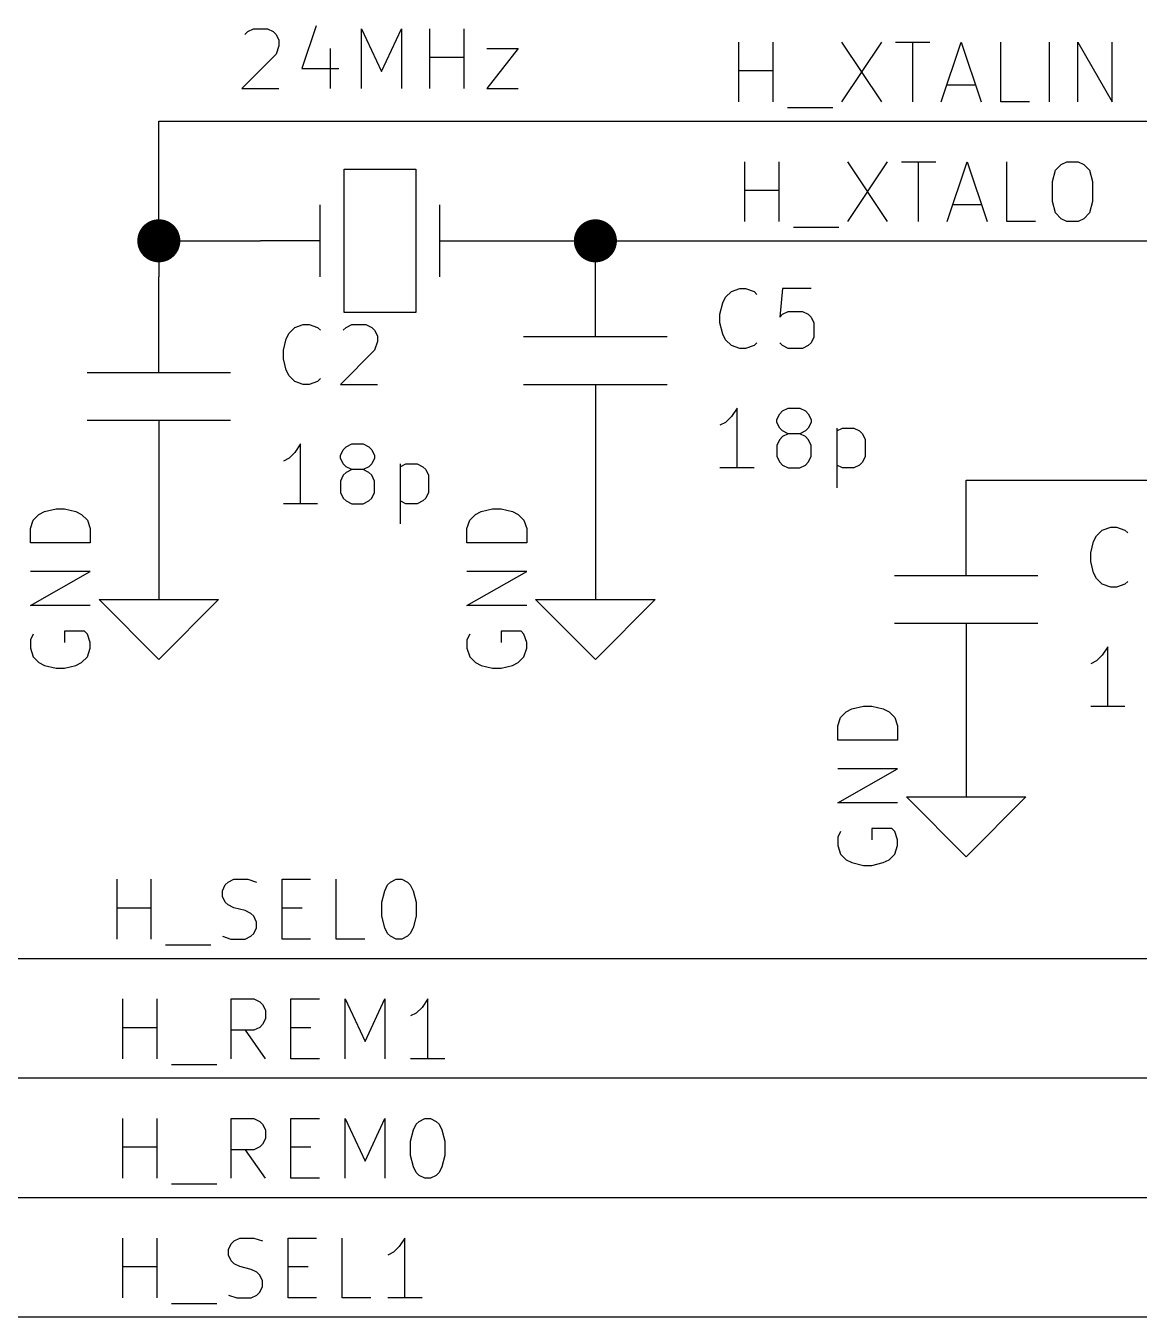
# Model space of a CAD drawing. Extents: x 0.4 to 16.1, y -11.3 to -0.4.
# Drawn here: x 1.489 to 2.42, y -4.37 to -3.29 of the extents above; entities that cross this region are included whole.
import ezdxf

# ---------------------------------------------------------------- set-up
doc = ezdxf.new("R2010")
doc.units = 0
doc.header["$MEASUREMENT"] = 0
for name, color, linetype in [('BLACK', 7, 'CONTINUOUS'), ('CYAN2', 4, 'CONTINUOUS'), ('GREEN2', 3, 'CONTINUOUS'), ('RED2', 1, 'CONTINUOUS')]:
    doc.layers.add(name, color=color, linetype=linetype)

msp = doc.modelspace()

# ---------------------------------------------------------------- linework, layer by layer
at = {"layer": 'BLACK', "linetype": 'CONTINUOUS'}
for p, q in [((2.08503, -3.35387), (2.08503, -3.30387)), ((2.1136, -3.35387), (2.1136, -3.30387)), ((2.17074, -3.30387), (2.20407, -3.35387)), ((2.20407, -3.30387), (2.17074, -3.35387)), ((2.21598, -3.30387), (2.24455, -3.30387)), ((2.23027, -3.35387), (2.23027, -3.30387)), ((2.25407, -3.35387), (2.27074, -3.30387)), ((2.27074, -3.30387), (2.28741, -3.35387)), ((2.30407, -3.35387), (2.30407, -3.30387)), ((2.34455, -3.35387), (2.34455, -3.30387)), ((2.36836, -3.35387), (2.36836, -3.30387)), ((2.36836, -3.30387), (2.39693, -3.35387)), ((2.39693, -3.35387), (2.39693, -3.30387)), ((2.08503, -3.32767), (2.1136, -3.32767)), ((2.25884, -3.33958), (2.28265, -3.33958)), ((2.32789, -3.35387), (2.30407, -3.35387)), ((2.1255, -3.35863), (2.1636, -3.35863)), ((2.09003, -3.45387), (2.09003, -3.40387)), ((2.1186, -3.45387), (2.1186, -3.40387)), ((2.17574, -3.40387), (2.20907, -3.45387)), ((2.20907, -3.40387), (2.17574, -3.45387)), ((2.22098, -3.40387), (2.24955, -3.40387)), ((2.23527, -3.45387), (2.23527, -3.40387)), ((2.25907, -3.45387), (2.27574, -3.40387)), ((2.27574, -3.40387), (2.29241, -3.45387)), ((2.30907, -3.45387), (2.30907, -3.40387)), ((2.34717, -3.42053), (2.34955, -3.41101)), ((2.34955, -3.41101), (2.35431, -3.40625)), ((2.35431, -3.40625), (2.35907, -3.40387)), ((2.35907, -3.40387), (2.3686, -3.40387)), ((2.3686, -3.40387), (2.37336, -3.40625)), ((2.37336, -3.40625), (2.37813, -3.41101)), ((2.37813, -3.41101), (2.3805, -3.42053)), ((2.34717, -3.4372), (2.34717, -3.42053)), ((2.3805, -3.42053), (2.3805, -3.4372)), ((2.09003, -3.42767), (2.1186, -3.42767)), ((2.26384, -3.43958), (2.28765, -3.43958)), ((2.34955, -3.44672), (2.34717, -3.4372)), ((2.3805, -3.4372), (2.37813, -3.44672)), ((2.33289, -3.45387), (2.30907, -3.45387)), ((2.35431, -3.45148), (2.34955, -3.44672)), ((2.35907, -3.45387), (2.35431, -3.45148)), ((2.3686, -3.45387), (2.35907, -3.45387)), ((2.37336, -3.45148), (2.3686, -3.45387)), ((2.37813, -3.44672), (2.37336, -3.45148)), ((2.1305, -3.45863), (2.1686, -3.45863)), ((1.56503, -4.05387), (1.56503, -4.00387)), ((1.5936, -4.05387), (1.5936, -4.00387)), ((1.65789, -4.00625), (1.66265, -4.00387)), ((1.66265, -4.00387), (1.67455, -4.00387)), ((1.67455, -4.00387), (1.6817, -4.00625)), ((1.70313, -4.05387), (1.70313, -4.00387)), ((1.70313, -4.00387), (1.72693, -4.00387)), ((1.74836, -4.05387), (1.74836, -4.00387)), ((1.7936, -4.00625), (1.79836, -4.00387)), ((1.79836, -4.00387), (1.80313, -4.00387)), ((1.80313, -4.00387), (1.80789, -4.00625)), ((1.65313, -4.01339), (1.6555, -4.00863)), ((1.65313, -4.01815), (1.65313, -4.01339)), ((1.6555, -4.00863), (1.65789, -4.00625)), ((1.78646, -4.02291), (1.78884, -4.01339)), ((1.78884, -4.01339), (1.79122, -4.00863)), ((1.79122, -4.00863), (1.7936, -4.00625)), ((1.80789, -4.00625), (1.81027, -4.00863)), ((1.81027, -4.00863), (1.81265, -4.01339)), ((1.81265, -4.01339), (1.81503, -4.02291)), ((1.6555, -4.02291), (1.65313, -4.01815)), ((1.65789, -4.0253), (1.6555, -4.02291)), ((1.66265, -4.02767), (1.65789, -4.0253)), ((1.78646, -4.03482), (1.78646, -4.02291)), ((1.81503, -4.02291), (1.81503, -4.03482)), ((1.56503, -4.02767), (1.5936, -4.02767)), ((1.67217, -4.03006), (1.66265, -4.02767)), ((1.67693, -4.03244), (1.67217, -4.03006)), ((1.67931, -4.03482), (1.67693, -4.03244)), ((1.6817, -4.03958), (1.67931, -4.03482)), ((1.70313, -4.02767), (1.71979, -4.02767)), ((1.78884, -4.04434), (1.78646, -4.03482)), ((1.81503, -4.03482), (1.81265, -4.04434)), ((1.67693, -4.05148), (1.67931, -4.0491)), ((1.67931, -4.0491), (1.6817, -4.04434)), ((1.6817, -4.04434), (1.6817, -4.03958)), ((1.79122, -4.0491), (1.78884, -4.04434)), ((1.7936, -4.05148), (1.79122, -4.0491)), ((1.81027, -4.0491), (1.80789, -4.05148)), ((1.81265, -4.04434), (1.81027, -4.0491)), ((1.6055, -4.05863), (1.6436, -4.05863)), ((1.65313, -4.05148), (1.66027, -4.05387)), ((1.66027, -4.05387), (1.67217, -4.05387)), ((1.67217, -4.05387), (1.67693, -4.05148)), ((1.72693, -4.05387), (1.70313, -4.05387)), ((1.77217, -4.05387), (1.74836, -4.05387)), ((1.79836, -4.05387), (1.7936, -4.05148)), ((1.80313, -4.05387), (1.79836, -4.05387)), ((1.80789, -4.05148), (1.80313, -4.05387)), ((1.57003, -4.15387), (1.57003, -4.10387)), ((1.5986, -4.15387), (1.5986, -4.10387)), ((1.6605, -4.15387), (1.6605, -4.10387)), ((1.6605, -4.10387), (1.67955, -4.10387)), ((1.67955, -4.10387), (1.68431, -4.10625)), ((1.68431, -4.10625), (1.6867, -4.10863)), ((1.6867, -4.10863), (1.68907, -4.11339)), ((1.68907, -4.11339), (1.68907, -4.12053)), ((1.7105, -4.15387), (1.7105, -4.10387)), ((1.7105, -4.10387), (1.73431, -4.10387)), ((1.75574, -4.15387), (1.75574, -4.10387)), ((1.75574, -4.10387), (1.77241, -4.13958)), ((1.77241, -4.13958), (1.78907, -4.10387)), ((1.78907, -4.10387), (1.78907, -4.15387)), ((1.82003, -4.11101), (1.81527, -4.11577)), ((1.82479, -4.10387), (1.82003, -4.11101)), ((1.82479, -4.15387), (1.82479, -4.10387)), ((1.68907, -4.12053), (1.6867, -4.1253)), ((1.81527, -4.11577), (1.8105, -4.11815)), ((1.57003, -4.12767), (1.5986, -4.12767)), ((1.67955, -4.13006), (1.6605, -4.13006)), ((1.68907, -4.15387), (1.67241, -4.13006)), ((1.68431, -4.12767), (1.67955, -4.13006)), ((1.6867, -4.1253), (1.68431, -4.12767)), ((1.7105, -4.12767), (1.72717, -4.12767)), ((1.73431, -4.15387), (1.7105, -4.15387)), ((1.83907, -4.15387), (1.8105, -4.15387)), ((1.6105, -4.15863), (1.6486, -4.15863)), ((1.57003, -4.25387), (1.57003, -4.20387)), ((1.5986, -4.25387), (1.5986, -4.20387)), ((1.6605, -4.25387), (1.6605, -4.20387)), ((1.6605, -4.20387), (1.67955, -4.20387)), ((1.67955, -4.20387), (1.68431, -4.20625)), ((1.68431, -4.20625), (1.6867, -4.20863)), ((1.6867, -4.20863), (1.68907, -4.21339)), ((1.7105, -4.25387), (1.7105, -4.20387)), ((1.7105, -4.20387), (1.73431, -4.20387)), ((1.75574, -4.25387), (1.75574, -4.20387)), ((1.75574, -4.20387), (1.77241, -4.23958)), ((1.77241, -4.23958), (1.78907, -4.20387)), ((1.78907, -4.20387), (1.78907, -4.25387)), ((1.81289, -4.21339), (1.81527, -4.20863)), ((1.81527, -4.20863), (1.81765, -4.20625)), ((1.81765, -4.20625), (1.82241, -4.20387)), ((1.82241, -4.20387), (1.82717, -4.20387)), ((1.82717, -4.20387), (1.83193, -4.20625)), ((1.83193, -4.20625), (1.83431, -4.20863)), ((1.83431, -4.20863), (1.8367, -4.21339)), ((1.68907, -4.22053), (1.6867, -4.2253)), ((1.68907, -4.21339), (1.68907, -4.22053)), ((1.8105, -4.22291), (1.81289, -4.21339)), ((1.8367, -4.21339), (1.83907, -4.22291)), ((1.57003, -4.22767), (1.5986, -4.22767)), ((1.67955, -4.23006), (1.6605, -4.23006)), ((1.68907, -4.25387), (1.67241, -4.23006)), ((1.68431, -4.22767), (1.67955, -4.23006)), ((1.6867, -4.2253), (1.68431, -4.22767)), ((1.7105, -4.22767), (1.72717, -4.22767)), ((1.8105, -4.23482), (1.8105, -4.22291)), ((1.83907, -4.22291), (1.83907, -4.23482)), ((1.81289, -4.24434), (1.8105, -4.23482)), ((1.83907, -4.23482), (1.8367, -4.24434)), ((1.73431, -4.25387), (1.7105, -4.25387)), ((1.81527, -4.2491), (1.81289, -4.24434)), ((1.81765, -4.25148), (1.81527, -4.2491)), ((1.82241, -4.25387), (1.81765, -4.25148)), ((1.82717, -4.25387), (1.82241, -4.25387)), ((1.83193, -4.25148), (1.82717, -4.25387)), ((1.83431, -4.2491), (1.83193, -4.25148)), ((1.8367, -4.24434), (1.83431, -4.2491)), ((1.6105, -4.25863), (1.6486, -4.25863)), ((1.57003, -4.35387), (1.57003, -4.30387)), ((1.5986, -4.35387), (1.5986, -4.30387)), ((1.6605, -4.30863), (1.66289, -4.30625)), ((1.66289, -4.30625), (1.66765, -4.30387)), ((1.66765, -4.30387), (1.67955, -4.30387)), ((1.67955, -4.30387), (1.6867, -4.30625)), ((1.70813, -4.35387), (1.70813, -4.30387)), ((1.70813, -4.30387), (1.73193, -4.30387)), ((1.75336, -4.35387), (1.75336, -4.30387)), ((1.80574, -4.30387), (1.80098, -4.31101)), ((1.80574, -4.35387), (1.80574, -4.30387)), ((1.65813, -4.31339), (1.6605, -4.30863)), ((1.65813, -4.31815), (1.65813, -4.31339)), ((1.6605, -4.32291), (1.65813, -4.31815)), ((1.79622, -4.31577), (1.79146, -4.31815)), ((1.80098, -4.31101), (1.79622, -4.31577)), ((1.57003, -4.32767), (1.5986, -4.32767)), ((1.66289, -4.3253), (1.6605, -4.32291)), ((1.66765, -4.32767), (1.66289, -4.3253)), ((1.67717, -4.33006), (1.66765, -4.32767)), ((1.70813, -4.32767), (1.72479, -4.32767)), ((1.68193, -4.33244), (1.67717, -4.33006)), ((1.68431, -4.33482), (1.68193, -4.33244)), ((1.6867, -4.33958), (1.68431, -4.33482)), ((1.6867, -4.34434), (1.6867, -4.33958)), ((1.68193, -4.35148), (1.68431, -4.3491)), ((1.68431, -4.3491), (1.6867, -4.34434)), ((1.6105, -4.35863), (1.6486, -4.35863)), ((1.65813, -4.35148), (1.66527, -4.35387)), ((1.66527, -4.35387), (1.67717, -4.35387)), ((1.67717, -4.35387), (1.68193, -4.35148)), ((1.73193, -4.35387), (1.70813, -4.35387)), ((1.77717, -4.35387), (1.75336, -4.35387)), ((1.82003, -4.35387), (1.79146, -4.35387))]:
    msp.add_line(p, q, dxfattribs=at)
at = {"layer": 'CYAN2', "linetype": 'CONTINUOUS'}
for p, q in [((1.67428, -3.295), (1.67905, -3.29261)), ((1.67905, -3.29261), (1.69095, -3.29261)), ((1.69095, -3.29261), (1.69571, -3.295)), ((1.73143, -3.29023), (1.71952, -3.32594)), ((1.76952, -3.34261), (1.76952, -3.29261)), ((1.76952, -3.29261), (1.78619, -3.32833)), ((1.78619, -3.32833), (1.80285, -3.29261)), ((1.80285, -3.29261), (1.80285, -3.34261)), ((1.82667, -3.34261), (1.82667, -3.29261)), ((1.85524, -3.34261), (1.85524, -3.29261)), ((1.6719, -3.29737), (1.67428, -3.295)), ((1.69571, -3.295), (1.69809, -3.29737)), ((1.69809, -3.29737), (1.70047, -3.30214)), ((1.70047, -3.30214), (1.70047, -3.3069)), ((1.69809, -3.31404), (1.66952, -3.34261)), ((1.70047, -3.3069), (1.69809, -3.31404)), ((1.74333, -3.30928), (1.74333, -3.34261)), ((1.87428, -3.30928), (1.90047, -3.30928)), ((1.90047, -3.30928), (1.87428, -3.34261)), ((1.82667, -3.31642), (1.85524, -3.31642)), ((1.71952, -3.32594), (1.75047, -3.32594)), ((1.66952, -3.34261), (1.70047, -3.34261)), ((1.87428, -3.34261), (1.90047, -3.34261)), ((2.07153, -3.52191), (2.07391, -3.51714)), ((2.07391, -3.51714), (2.07867, -3.51238)), ((2.07867, -3.51238), (2.08581, -3.51)), ((2.08581, -3.51), (2.09057, -3.51)), ((2.09057, -3.51), (2.09772, -3.51238)), ((2.09772, -3.51238), (2.1001, -3.51476)), ((2.12153, -3.51), (2.11915, -3.53381)), ((2.14533, -3.51), (2.12153, -3.51)), ((2.06915, -3.53143), (2.07153, -3.52191)), ((2.12153, -3.53143), (2.12629, -3.52905)), ((2.12629, -3.52905), (2.13819, -3.52905)), ((2.13819, -3.52905), (2.14296, -3.53143)), ((1.71367, -3.54238), (1.72081, -3.54)), ((1.72081, -3.54), (1.72557, -3.54)), ((1.72557, -3.54), (1.73272, -3.54238)), ((1.75653, -3.54238), (1.76129, -3.54)), ((1.76129, -3.54), (1.77319, -3.54)), ((1.77319, -3.54), (1.77796, -3.54238)), ((2.06915, -3.53857), (2.06915, -3.53143)), ((2.07153, -3.54809), (2.06915, -3.53857)), ((2.11915, -3.53381), (2.12153, -3.53143)), ((2.14296, -3.53143), (2.14533, -3.53381)), ((2.14533, -3.53381), (2.14772, -3.53857)), ((2.14772, -3.53857), (2.14772, -3.55048)), ((1.70415, -3.56143), (1.70653, -3.55191)), ((1.70653, -3.55191), (1.70891, -3.54714)), ((1.70891, -3.54714), (1.71367, -3.54238)), ((1.73272, -3.54238), (1.7351, -3.54476)), ((1.75415, -3.54476), (1.75653, -3.54238)), ((1.77796, -3.54238), (1.78033, -3.54476)), ((1.78033, -3.54476), (1.78272, -3.54952)), ((1.78272, -3.54952), (1.78272, -3.55428)), ((2.07391, -3.55285), (2.07153, -3.54809)), ((2.14772, -3.55048), (2.14533, -3.55524)), ((1.70415, -3.56857), (1.70415, -3.56143)), ((1.78033, -3.56143), (1.75176, -3.59)), ((1.78272, -3.55428), (1.78033, -3.56143)), ((2.07867, -3.55762), (2.07391, -3.55285)), ((2.08581, -3.56), (2.07867, -3.55762)), ((2.09057, -3.56), (2.08581, -3.56)), ((2.09772, -3.55762), (2.09057, -3.56)), ((2.1001, -3.55524), (2.09772, -3.55762)), ((2.12153, -3.55762), (2.11915, -3.55524)), ((2.12629, -3.56), (2.12153, -3.55762)), ((2.13819, -3.56), (2.12629, -3.56)), ((2.14296, -3.55762), (2.13819, -3.56)), ((2.14533, -3.55524), (2.14296, -3.55762)), ((1.70653, -3.57809), (1.70415, -3.56857)), ((1.70891, -3.58285), (1.70653, -3.57809)), ((1.71367, -3.58762), (1.70891, -3.58285)), ((1.72081, -3.59), (1.71367, -3.58762)), ((1.72557, -3.59), (1.72081, -3.59)), ((1.73272, -3.58762), (1.72557, -3.59)), ((1.7351, -3.58524), (1.73272, -3.58762)), ((1.75176, -3.59), (1.78272, -3.59)), ((2.07867, -3.61702), (2.07391, -3.62178)), ((2.08343, -3.60988), (2.07867, -3.61702)), ((2.08343, -3.65988), (2.08343, -3.60988)), ((2.11676, -3.6194), (2.11915, -3.61464)), ((2.11915, -3.61464), (2.12153, -3.61226)), ((2.12153, -3.61226), (2.12629, -3.60988)), ((2.12629, -3.60988), (2.13581, -3.60988)), ((2.13581, -3.60988), (2.14057, -3.61226)), ((2.14057, -3.61226), (2.14296, -3.61464)), ((2.14296, -3.61464), (2.14533, -3.6194)), ((2.07391, -3.62178), (2.06915, -3.62416)), ((2.11676, -3.62178), (2.11676, -3.6194)), ((2.11915, -3.62654), (2.11676, -3.62178)), ((2.12153, -3.62893), (2.11915, -3.62654)), ((2.14296, -3.62654), (2.14057, -3.62893)), ((2.14533, -3.62178), (2.14296, -3.62654)), ((2.14533, -3.6194), (2.14533, -3.62178)), ((2.16676, -3.62654), (2.16676, -3.67654)), ((2.16676, -3.62893), (2.17153, -3.62654)), ((2.17153, -3.62654), (2.18105, -3.62654)), ((2.18105, -3.62654), (2.18581, -3.62893)), ((2.11915, -3.63607), (2.11676, -3.64083)), ((2.12153, -3.63369), (2.11915, -3.63607)), ((2.12629, -3.63131), (2.12153, -3.62893)), ((2.12629, -3.63131), (2.12153, -3.63369)), ((2.13581, -3.63131), (2.12629, -3.63131)), ((2.14057, -3.62893), (2.13581, -3.63131)), ((2.14057, -3.63369), (2.13581, -3.63131)), ((2.14296, -3.63607), (2.14057, -3.63369)), ((2.14533, -3.64083), (2.14296, -3.63607)), ((2.18581, -3.62893), (2.18819, -3.63131)), ((2.18819, -3.63131), (2.19057, -3.63607)), ((2.19057, -3.63607), (2.19057, -3.65035)), ((1.71367, -3.64702), (1.70891, -3.65178)), ((1.71843, -3.63988), (1.71367, -3.64702)), ((1.71843, -3.68988), (1.71843, -3.63988)), ((1.75176, -3.6494), (1.75415, -3.64464)), ((1.75176, -3.65178), (1.75176, -3.6494)), ((1.75415, -3.64464), (1.75653, -3.64226)), ((1.75653, -3.64226), (1.76129, -3.63988)), ((1.76129, -3.63988), (1.77081, -3.63988)), ((1.77081, -3.63988), (1.77557, -3.64226)), ((1.77557, -3.64226), (1.77796, -3.64464)), ((1.77796, -3.64464), (1.78033, -3.6494)), ((1.78033, -3.6494), (1.78033, -3.65178)), ((2.11676, -3.64083), (2.11676, -3.65035)), ((2.14533, -3.65035), (2.14533, -3.64083)), ((1.70891, -3.65178), (1.70415, -3.65416)), ((1.75415, -3.65654), (1.75176, -3.65178)), ((1.75653, -3.65893), (1.75415, -3.65654)), ((1.76129, -3.66131), (1.75653, -3.65893)), ((1.77557, -3.65893), (1.77081, -3.66131)), ((1.77796, -3.65654), (1.77557, -3.65893)), ((1.78033, -3.65178), (1.77796, -3.65654)), ((1.80176, -3.65654), (1.80176, -3.70654)), ((1.80176, -3.65893), (1.80653, -3.65654)), ((1.80653, -3.65654), (1.81605, -3.65654)), ((1.81605, -3.65654), (1.82081, -3.65893)), ((1.82081, -3.65893), (1.82319, -3.66131)), ((2.09772, -3.65988), (2.06915, -3.65988)), ((2.11676, -3.65035), (2.11915, -3.65511)), ((2.11915, -3.65511), (2.12153, -3.6575)), ((2.12153, -3.6575), (2.12629, -3.65988)), ((2.12629, -3.65988), (2.13581, -3.65988)), ((2.13581, -3.65988), (2.14057, -3.6575)), ((2.14057, -3.6575), (2.14296, -3.65511)), ((2.14296, -3.65511), (2.14533, -3.65035)), ((2.17153, -3.65988), (2.16676, -3.6575)), ((2.18105, -3.65988), (2.17153, -3.65988)), ((2.18581, -3.6575), (2.18105, -3.65988)), ((2.18819, -3.65511), (2.18581, -3.6575)), ((2.19057, -3.65035), (2.18819, -3.65511)), ((1.75415, -3.66607), (1.75176, -3.67083)), ((1.75176, -3.67083), (1.75176, -3.68035)), ((1.75653, -3.66369), (1.75415, -3.66607)), ((1.76129, -3.66131), (1.75653, -3.66369)), ((1.77081, -3.66131), (1.76129, -3.66131)), ((1.77557, -3.66369), (1.77081, -3.66131)), ((1.77796, -3.66607), (1.77557, -3.66369)), ((1.78033, -3.67083), (1.77796, -3.66607)), ((1.78033, -3.68035), (1.78033, -3.67083)), ((1.82319, -3.66131), (1.82557, -3.66607)), ((1.82557, -3.66607), (1.82557, -3.68035)), ((1.75176, -3.68035), (1.75415, -3.68511)), ((1.77796, -3.68511), (1.78033, -3.68035)), ((1.82557, -3.68035), (1.82319, -3.68511)), ((1.73272, -3.68988), (1.70415, -3.68988)), ((1.75415, -3.68511), (1.75653, -3.6875)), ((1.75653, -3.6875), (1.76129, -3.68988)), ((1.76129, -3.68988), (1.77081, -3.68988)), ((1.77081, -3.68988), (1.77557, -3.6875)), ((1.77557, -3.6875), (1.77796, -3.68511)), ((1.80653, -3.68988), (1.80176, -3.6875)), ((1.81605, -3.68988), (1.80653, -3.68988)), ((1.82081, -3.6875), (1.81605, -3.68988)), ((1.82319, -3.68511), (1.82081, -3.6875)), ((1.49261, -3.71068), (1.495, -3.70354)), ((1.495, -3.70354), (1.49976, -3.69878)), ((1.49976, -3.69878), (1.50452, -3.69639)), ((1.50452, -3.69639), (1.51404, -3.69401)), ((1.51404, -3.69401), (1.52119, -3.69401)), ((1.52119, -3.69401), (1.53071, -3.69639)), ((1.53071, -3.69639), (1.53547, -3.69878)), ((1.53547, -3.69878), (1.54023, -3.70354)), ((1.54023, -3.70354), (1.54261, -3.71068)), ((1.85761, -3.71068), (1.86, -3.70354)), ((1.86, -3.70354), (1.86476, -3.69878)), ((1.86476, -3.69878), (1.86952, -3.69639)), ((1.86952, -3.69639), (1.87904, -3.69401)), ((1.87904, -3.69401), (1.88619, -3.69401)), ((1.88619, -3.69401), (1.89571, -3.69639)), ((1.89571, -3.69639), (1.90047, -3.69878)), ((1.90047, -3.69878), (1.90523, -3.70354)), ((1.90523, -3.70354), (1.90761, -3.71068)), ((1.49261, -3.72258), (1.49261, -3.71068)), ((1.54261, -3.71068), (1.54261, -3.72258)), ((1.85761, -3.72258), (1.85761, -3.71068)), ((1.90761, -3.71068), (1.90761, -3.72258)), ((2.38391, -3.71665), (2.38867, -3.71189)), ((2.38867, -3.71189), (2.39581, -3.7095)), ((2.39581, -3.7095), (2.40057, -3.7095)), ((2.40057, -3.7095), (2.40772, -3.71189)), ((2.40772, -3.71189), (2.4101, -3.71426)), ((1.54261, -3.72258), (1.49261, -3.72258)), ((1.90761, -3.72258), (1.85761, -3.72258)), ((2.37915, -3.73093), (2.38153, -3.72141)), ((2.38153, -3.72141), (2.38391, -3.71665)), ((2.37915, -3.73807), (2.37915, -3.73093)), ((1.49261, -3.77496), (1.54261, -3.74639)), ((1.54261, -3.74639), (1.49261, -3.74639)), ((1.85761, -3.77496), (1.90761, -3.74639)), ((1.90761, -3.74639), (1.85761, -3.74639)), ((2.38153, -3.7476), (2.37915, -3.73807)), ((2.38391, -3.75236), (2.38153, -3.7476)), ((2.38867, -3.75712), (2.38391, -3.75236)), ((2.39581, -3.7595), (2.38867, -3.75712)), ((2.40772, -3.75712), (2.40057, -3.7595)), ((2.4101, -3.75474), (2.40772, -3.75712)), ((2.40057, -3.7595), (2.39581, -3.7595)), ((1.54261, -3.77496), (1.49261, -3.77496)), ((1.90761, -3.77496), (1.85761, -3.77496)), ((1.495, -3.79878), (1.49261, -3.80354)), ((1.53785, -3.79639), (1.52119, -3.79639)), ((1.52119, -3.79639), (1.52119, -3.80592)), ((1.54023, -3.79878), (1.53785, -3.79639)), ((1.54261, -3.80592), (1.54023, -3.79878)), ((1.86, -3.79878), (1.85761, -3.80354)), ((1.90285, -3.79639), (1.88619, -3.79639)), ((1.88619, -3.79639), (1.88619, -3.80592)), ((1.90523, -3.79878), (1.90285, -3.79639)), ((1.90761, -3.80592), (1.90523, -3.79878)), ((1.49261, -3.80354), (1.49261, -3.81068)), ((1.49261, -3.81068), (1.495, -3.81782)), ((1.54023, -3.81782), (1.54261, -3.81068)), ((1.54261, -3.81068), (1.54261, -3.80592)), ((1.85761, -3.80354), (1.85761, -3.81068)), ((1.85761, -3.81068), (1.86, -3.81782)), ((1.90523, -3.81782), (1.90761, -3.81068)), ((1.90761, -3.81068), (1.90761, -3.80592)), ((2.39343, -3.80938), (2.38867, -3.81652)), ((2.39343, -3.85938), (2.39343, -3.80938)), ((1.495, -3.81782), (1.49976, -3.82258)), ((1.53547, -3.82258), (1.54023, -3.81782)), ((1.86, -3.81782), (1.86476, -3.82258)), ((1.90047, -3.82258), (1.90523, -3.81782)), ((2.38391, -3.82129), (2.37915, -3.82367)), ((2.38867, -3.81652), (2.38391, -3.82129)), ((1.49976, -3.82258), (1.50452, -3.82496)), ((1.50452, -3.82496), (1.51404, -3.82735)), ((1.51404, -3.82735), (1.52119, -3.82735)), ((1.52119, -3.82735), (1.53071, -3.82496)), ((1.53071, -3.82496), (1.53547, -3.82258)), ((1.86476, -3.82258), (1.86952, -3.82496)), ((1.86952, -3.82496), (1.87904, -3.82735)), ((1.87904, -3.82735), (1.88619, -3.82735)), ((1.88619, -3.82735), (1.89571, -3.82496)), ((1.89571, -3.82496), (1.90047, -3.82258)), ((2.17, -3.86854), (2.17476, -3.86378)), ((2.17476, -3.86378), (2.17952, -3.86139)), ((2.17952, -3.86139), (2.18904, -3.85901)), ((2.18904, -3.85901), (2.19619, -3.85901)), ((2.19619, -3.85901), (2.20571, -3.86139)), ((2.20571, -3.86139), (2.21047, -3.86378)), ((2.21047, -3.86378), (2.21523, -3.86854)), ((2.40772, -3.85938), (2.37915, -3.85938)), ((2.16761, -3.87568), (2.17, -3.86854)), ((2.16761, -3.88758), (2.16761, -3.87568)), ((2.21523, -3.86854), (2.21761, -3.87568)), ((2.21761, -3.87568), (2.21761, -3.88758)), ((2.21761, -3.88758), (2.16761, -3.88758)), ((2.16761, -3.93996), (2.21761, -3.91139)), ((2.21761, -3.91139), (2.16761, -3.91139)), ((2.21761, -3.93996), (2.16761, -3.93996)), ((2.21285, -3.96139), (2.19619, -3.96139)), ((2.19619, -3.96139), (2.19619, -3.97092)), ((2.21523, -3.96378), (2.21285, -3.96139)), ((2.17, -3.96378), (2.16761, -3.96854)), ((2.16761, -3.96854), (2.16761, -3.97568)), ((2.21761, -3.97092), (2.21523, -3.96378)), ((2.21761, -3.97568), (2.21761, -3.97092)), ((2.16761, -3.97568), (2.17, -3.98282)), ((2.17, -3.98282), (2.17476, -3.98758)), ((2.21047, -3.98758), (2.21523, -3.98282)), ((2.21523, -3.98282), (2.21761, -3.97568)), ((2.17476, -3.98758), (2.17952, -3.98996)), ((2.17952, -3.98996), (2.18904, -3.99235)), ((2.18904, -3.99235), (2.19619, -3.99235)), ((2.19619, -3.99235), (2.20571, -3.98996)), ((2.20571, -3.98996), (2.21047, -3.98758))]:
    msp.add_line(p, q, dxfattribs=at)
at = {"layer": 'GREEN2', "linetype": 'CONTINUOUS'}
for p, q in [((1.6, -3.37), (2.75, -3.37)), ((1.6, -3.47), (1.6, -3.37)), ((1.6, -3.47), (1.685, -3.47)), ((1.6, -3.47), (1.6, -3.5)), ((1.885, -3.47), (1.965, -3.47)), ((1.965, -3.47), (2.75, -3.47)), ((1.965, -3.67), (1.965, -3.72)), ((2.275, -3.67), (2.75, -3.67)), ((1.6, -3.7), (1.6, -3.72)), ((2.275, -3.87), (2.275, -3.885)), ((1.43, -4.07), (2.66, -4.07)), ((1.385, -4.17), (2.56, -4.17)), ((1.31, -4.27), (2.75, -4.27)), ((2.75, -4.37), (1.455, -4.37))]:
    msp.add_line(p, q, dxfattribs=at)
at = {"layer": 'GREEN2', "const_width": 0.018}
for points in [[(1.591, -3.47, 1), (1.609, -3.47, 1)], [(1.956, -3.47, 1), (1.974, -3.47, 1)]]:
    msp.add_lwpolyline(points, format="xyb", close=True, dxfattribs=at)
at = {"layer": 'RED2', "linetype": 'CONTINUOUS'}
for p, q in [((1.755, -3.53), (1.755, -3.41)), ((1.755, -3.41), (1.815, -3.41)), ((1.815, -3.41), (1.815, -3.53)), ((1.735, -3.5), (1.735, -3.44)), ((1.835, -3.5), (1.835, -3.44)), ((1.735, -3.47), (1.685, -3.47)), ((1.835, -3.47), (1.885, -3.47)), ((1.965, -3.55), (1.965, -3.47)), ((1.6, -3.58), (1.6, -3.5)), ((1.815, -3.53), (1.755, -3.53)), ((1.905, -3.55), (2.025, -3.55)), ((1.54, -3.58), (1.66, -3.58)), ((1.905, -3.59), (2.025, -3.59)), ((1.965, -3.59), (1.965, -3.67)), ((1.54, -3.62), (1.66, -3.62)), ((1.6, -3.62), (1.6, -3.7)), ((2.275, -3.75), (2.275, -3.67)), ((1.6, -3.72), (1.6, -3.77)), ((1.965, -3.72), (1.965, -3.77)), ((2.335, -3.75), (2.215, -3.75)), ((1.6, -3.82), (1.55, -3.77)), ((1.55, -3.77), (1.6, -3.77)), ((1.6, -3.77), (1.65, -3.77)), ((1.65, -3.77), (1.6, -3.82)), ((1.965, -3.82), (1.915, -3.77)), ((1.915, -3.77), (1.965, -3.77)), ((1.965, -3.77), (2.015, -3.77)), ((2.015, -3.77), (1.965, -3.82)), ((2.335, -3.79), (2.215, -3.79)), ((2.275, -3.79), (2.275, -3.87)), ((2.275, -3.885), (2.275, -3.935)), ((2.275, -3.985), (2.225, -3.935)), ((2.225, -3.935), (2.275, -3.935)), ((2.275, -3.935), (2.325, -3.935)), ((2.325, -3.935), (2.275, -3.985))]:
    msp.add_line(p, q, dxfattribs=at)

doc.saveas('drawing.dxf')
